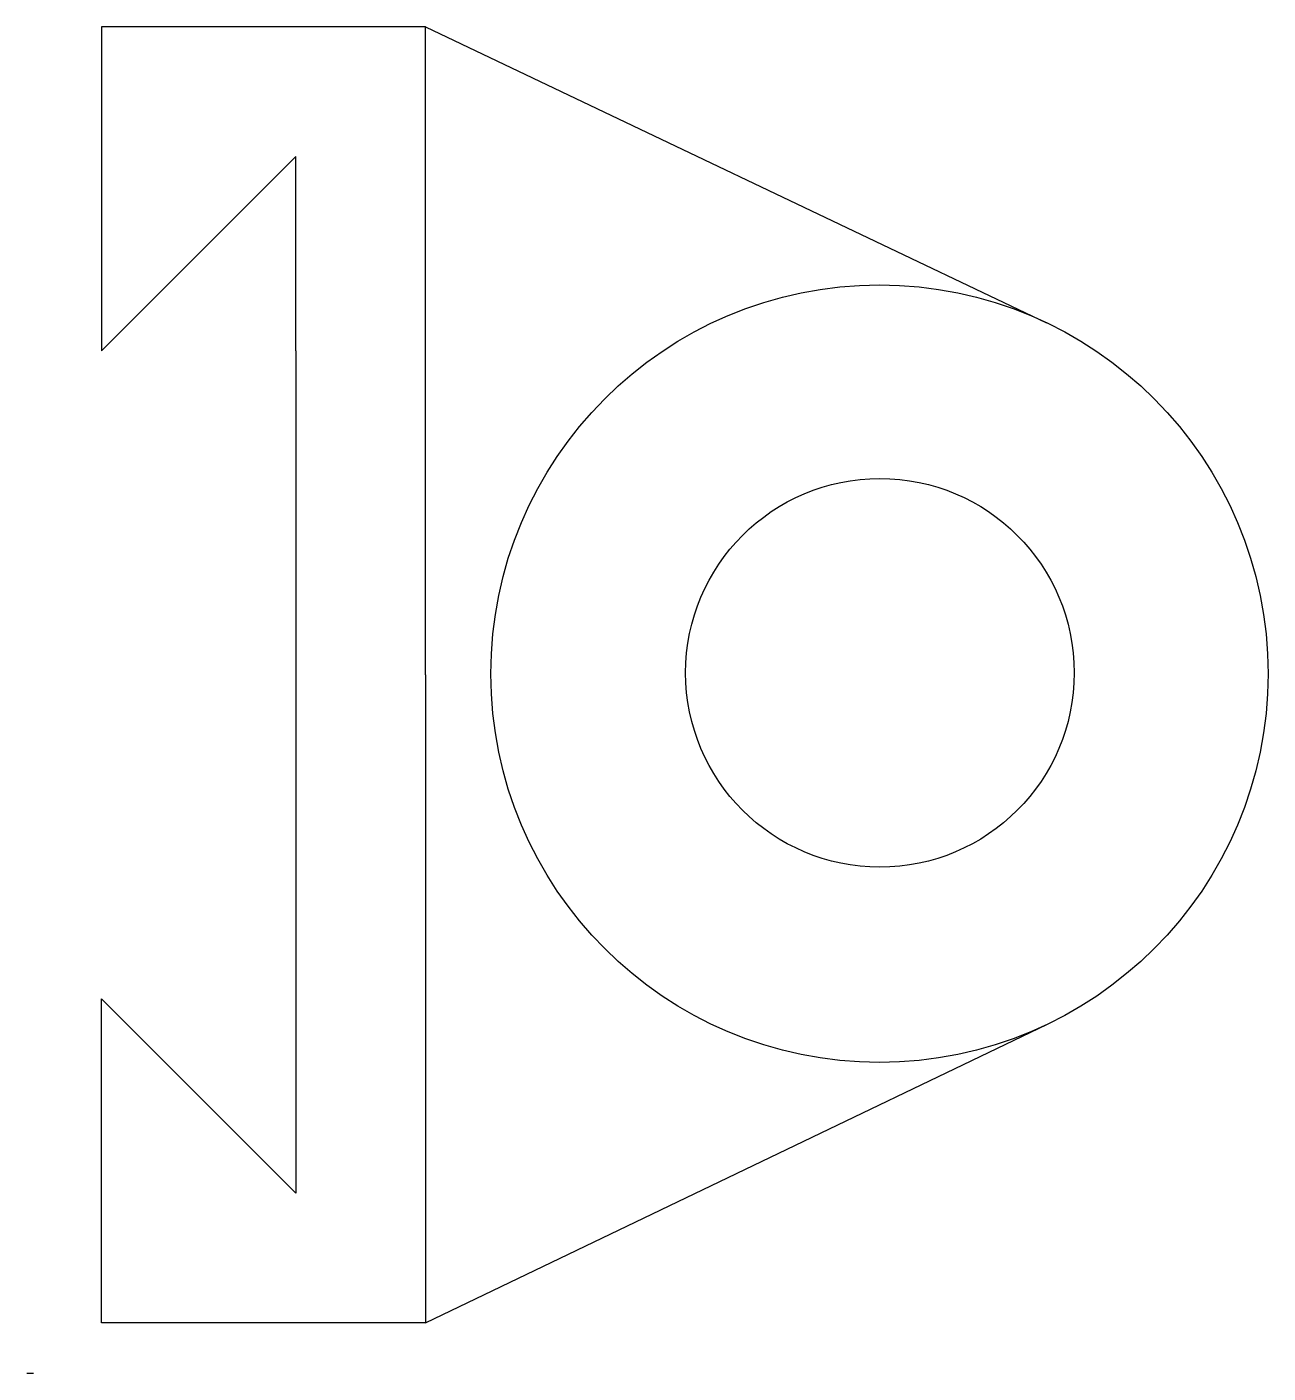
# Model space of a CAD drawing. Header units: inches. Extents: x 0 to 113077, y 0 to 65893.
# Drawn here: x 0 to 191.6, y 0 to 207.8 of the extents above; entities outside this region: 1.
import ezdxf

# ---------------------------------------------------------------- set-up
doc = ezdxf.new("R2010")
doc.units = ezdxf.units.IN
doc.header["$MEASUREMENT"] = 0

msp = doc.modelspace()

# ---------------------------------------------------------------- linework, layer by layer
for p, q in [((61.54, 207.78), (11.54, 207.78)), ((11.54, 207.78), (11.54, 157.78)), ((61.54, 107.78), (61.54, 207.78)), ((61.54, 207.78), (157.43, 162.12)), ((41.54, 187.78), (11.54, 157.78)), ((41.54, 157.78), (41.54, 187.78)), ((41.54, 157.78), (41.54, 57.78)), ((61.54, 107.78), (61.54, 7.78)), ((11.54, 7.78), (11.54, 57.78)), ((41.54, 27.78), (11.54, 57.78)), ((41.54, 57.78), (41.54, 27.78)), ((61.54, 7.78), (157.58, 53.85)), ((61.54, 7.78), (11.54, 7.78))]:
    msp.add_line(p, q)
for centre, radius in [((113046.83, 65862.67), 30), ((131.63, 107.95), 60), ((131.7, 108.09), 30)]:
    msp.add_circle(centre, radius)
msp.add_open_spline([(0, 0), (0.33, 0), (0.67, 0), (1, 0)], degree=3)

doc.saveas('drawing.dxf')
